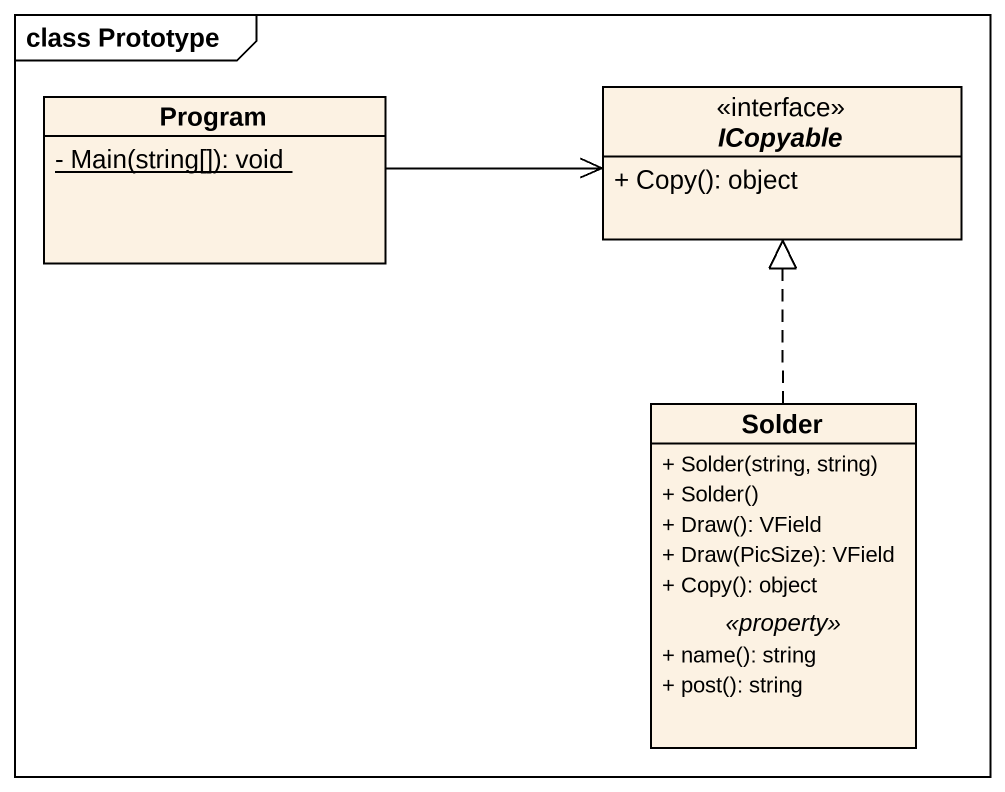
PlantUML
@startuml
mainframe class Prototype
hide circle
hide empty members
skinparam classAttributeIconSize 0
class Program {
  {static} - Main(string[]): void
}
interface ICopyable {
  + Copy(): object
}
class Solder {
  + Solder(string, string)
  + Solder()
  + Draw(): VField
  + Draw(PicSize): VField
  + Copy(): object
  .. <<property>> ..
  + name(): string
  + post(): string
}
Program -right-> ICopyable
Solder .up.|> ICopyable
@enduml
